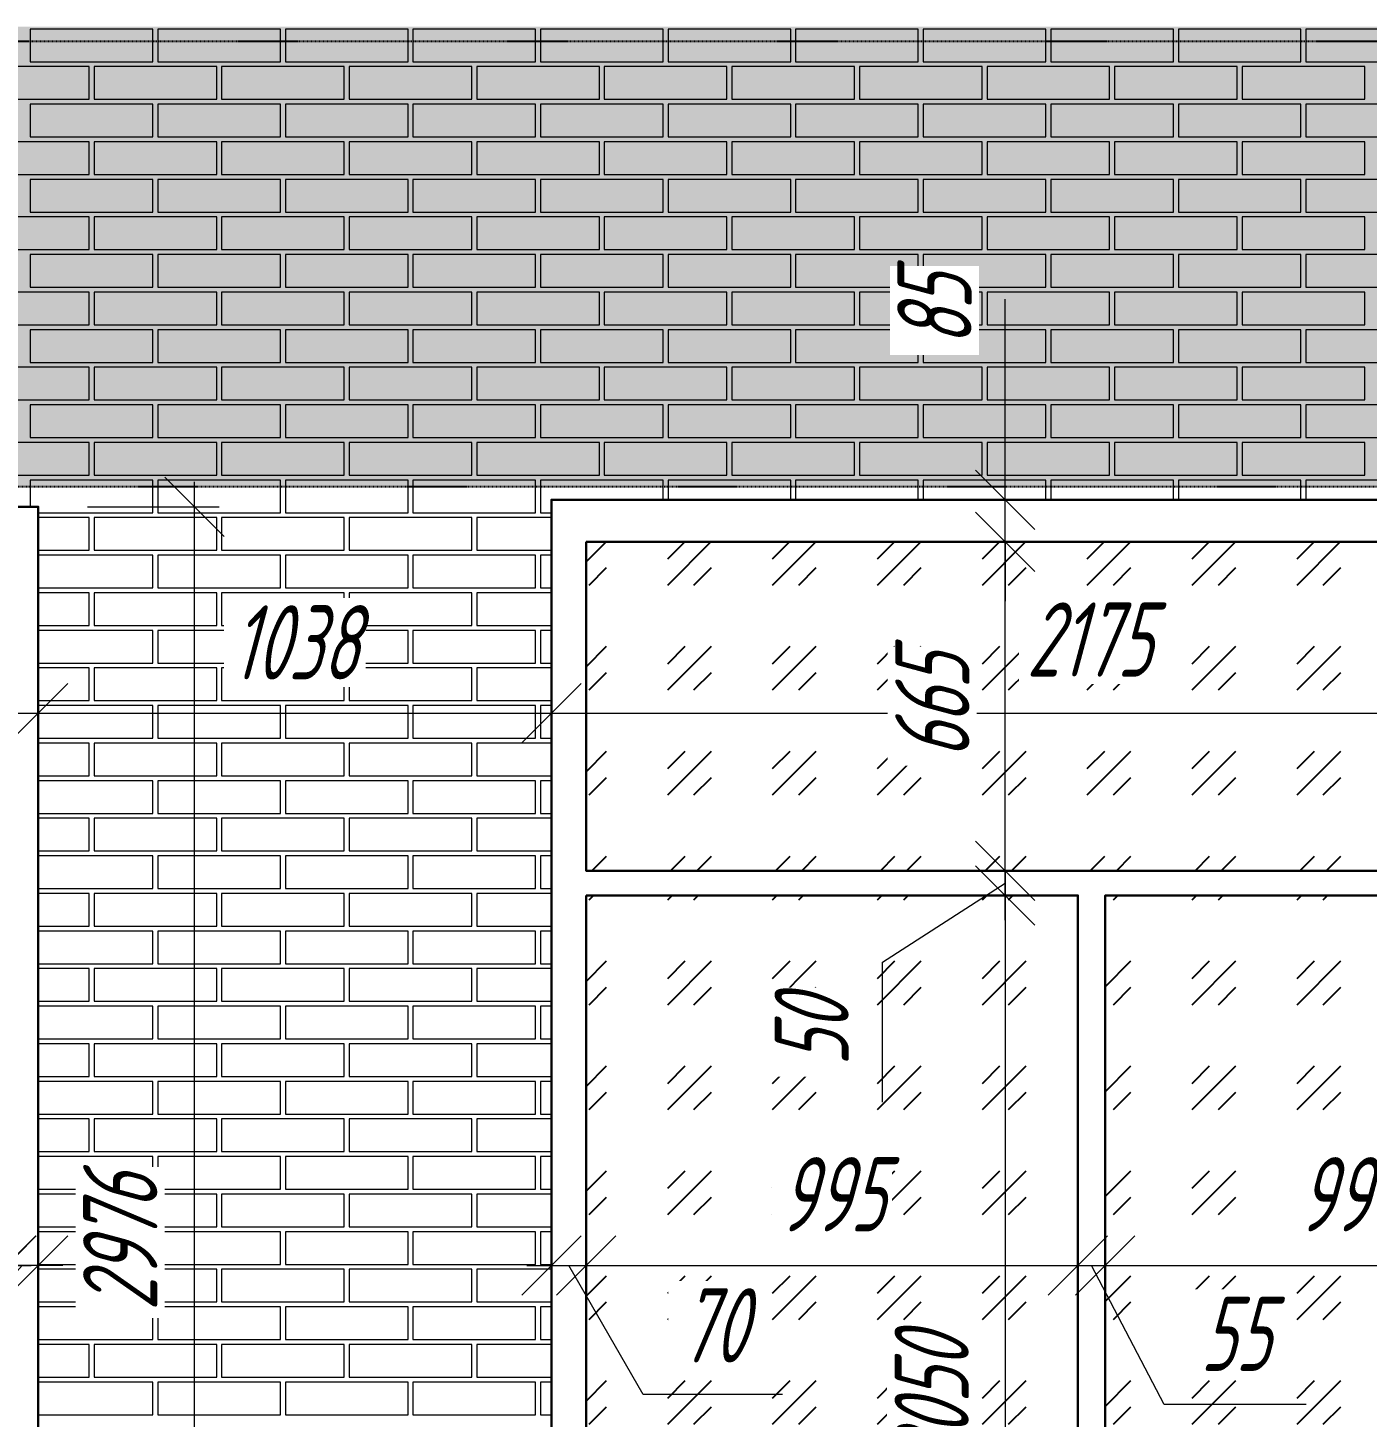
# Model space of a CAD drawing. Header units: millimetres. Extents: x -85477 to 745244, y -3684 to 128206.
# Drawn here: x 713375 to 716084, y 90595 to 93404 of the extents above; entities that cross this region are included whole.
import ezdxf

# ---------------------------------------------------------------- set-up
doc = ezdxf.new("R2010")
doc.units = ezdxf.units.MM
doc.linetypes.add('JIS_02_0.7', pattern=[1.35, 0.75, -0.6])
doc.layers.add('РАЗМЕРЫ', color=5, linetype='Continuous', lineweight=15)
doc.layers.add('СТЕНЫ 01', color=7, linetype='Continuous', lineweight=50)
doc.layers.add('ШТРИХОВКА', color=3, linetype='Continuous', transparency=0.5)
doc.styles.add('ism - 01', font='simplex.shx', dxfattribs={"width": 0.62, "oblique": 15, "height": 150})
doc.dimstyles.new('ism - 01', dxfattribs={"dimtxt": 150, "dimasz": 120, "dimexe": 50, "dimexo": 100, "dimgap": 65, "dimtad": 1, "dimdec": 0, "dimtxsty": 'ism - 01', "dimblk": 'OBLIQUE', "dimcen": 0, "dimdle": 50, "dimadec": 0, "dimazin": 0, "dimtfac": 1, "dimtdec": 0, "dimtmove": 0, "dimatfit": 3, "dimldrblk": 'OBLIQUE', "dimfxl": 1, "dimlwd": -1, "dimlwe": -1, "dimarcsym": 0})

# ---------------------------------------------------------------- blocks, each defined once
blk = doc.blocks.new('_Oblique')
at = {"color": 0, "lineweight": -2}
blk.add_line((-0.5, -0.5), (0.5, 0.5), dxfattribs=at)
blk = doc.blocks.new('*D321')
at = {"layer": 'Defpoints', "color": 0}
for p in [(710724.5, 92456), (713396.5, 92436), (713396.5, 92018.5)]:
    blk.add_point(p, dxfattribs=at)
at = {"layer": 'РАЗМЕРЫ', "color": 0}
for p, q in [((710724.5, 92356), (710724.5, 91968.5)), ((713396.5, 92336), (713396.5, 91968.5)), ((710674.5, 92018.5), (713446.5, 92018.5))]:
    blk.add_line(p, q, dxfattribs=at)
at = {"layer": 'РАЗМЕРЫ', "color": 0, "xscale": 120, "yscale": 120, "zscale": 120, "rotation": 180}
blk.add_blockref('_Oblique', (710724.5, 92018.5), dxfattribs=at)
at = {"layer": 'РАЗМЕРЫ', "color": 0, "xscale": 120, "yscale": 120, "zscale": 120}
blk.add_blockref('_Oblique', (713396.5, 92018.5), dxfattribs=at)
at = {"layer": 'РАЗМЕРЫ', "color": 0, "insert": (712060.5, 92164.3), "char_height": 150, "attachment_point": 5, "style": 'ism - 01', "bg_fill": 3, "box_fill_scale": 1.1, "bg_fill_color": 256, "bg_fill_true_color": 13158600, "bg_fill_transparency": 0}
blk.add_mtext('2672', dxfattribs=at)
blk = doc.blocks.new('*D322')
at = {"layer": 'Defpoints', "color": 0}
for p in [(713396.5, 92456), (714434.5, 92450), (714434.5, 92018.5)]:
    blk.add_point(p, dxfattribs=at)
at = {"layer": 'РАЗМЕРЫ', "color": 0}
for p, q in [((713396.5, 92356), (713396.5, 91968.5)), ((714434.5, 92350), (714434.5, 91968.5)), ((713346.5, 92018.5), (714484.5, 92018.5))]:
    blk.add_line(p, q, dxfattribs=at)
at = {"layer": 'РАЗМЕРЫ', "color": 0, "xscale": 120, "yscale": 120, "zscale": 120, "rotation": 180}
blk.add_blockref('_Oblique', (713396.5, 92018.5), dxfattribs=at)
at = {"layer": 'РАЗМЕРЫ', "color": 0, "xscale": 120, "yscale": 120, "zscale": 120}
blk.add_blockref('_Oblique', (714434.5, 92018.5), dxfattribs=at)
at = {"layer": 'РАЗМЕРЫ', "color": 0, "insert": (713915.5, 92161.6), "char_height": 150, "attachment_point": 5, "style": 'ism - 01', "bg_fill": 3, "box_fill_scale": 1.1, "bg_fill_color": 256, "bg_fill_true_color": 13158600, "bg_fill_transparency": 0}
blk.add_mtext('1038', dxfattribs=at)
blk = doc.blocks.new('*D323')
at = {"layer": 'Defpoints', "color": 0}
for p in [(714434.5, 92464), (716609.5, 92450), (716609.5, 92018.5)]:
    blk.add_point(p, dxfattribs=at)
at = {"layer": 'РАЗМЕРЫ', "color": 0}
for p, q in [((714434.5, 92364), (714434.5, 91968.5)), ((716609.5, 92350), (716609.5, 91968.5)), ((714384.5, 92018.5), (716659.5, 92018.5))]:
    blk.add_line(p, q, dxfattribs=at)
at = {"layer": 'РАЗМЕРЫ', "color": 0, "xscale": 120, "yscale": 120, "zscale": 120, "rotation": 180}
blk.add_blockref('_Oblique', (714434.5, 92018.5), dxfattribs=at)
at = {"layer": 'РАЗМЕРЫ', "color": 0, "xscale": 120, "yscale": 120, "zscale": 120}
blk.add_blockref('_Oblique', (716609.5, 92018.5), dxfattribs=at)
at = {"layer": 'РАЗМЕРЫ', "color": 0, "insert": (715522, 92167.4), "char_height": 150, "attachment_point": 5, "style": 'ism - 01', "bg_fill": 3, "box_fill_scale": 1.1, "bg_fill_color": 256, "bg_fill_true_color": 13158600, "bg_fill_transparency": 0}
blk.add_mtext('2175', dxfattribs=at)
blk = doc.blocks.new('*D326')
at = {"layer": 'Defpoints', "color": 0}
for p in [(713396.5, 92436), (713712.5, 92436), (713410.7, 89460)]:
    blk.add_point(p, dxfattribs=at)
at = {"layer": 'РАЗМЕРЫ', "color": 0}
for p, q in [((713712.5, 89410), (713712.5, 92486)), ((713496.5, 92436), (713762.5, 92436)), ((713510.7, 89460), (713762.5, 89460))]:
    blk.add_line(p, q, dxfattribs=at)
at = {"layer": 'РАЗМЕРЫ', "color": 0, "xscale": 120, "yscale": 120, "zscale": 120}
for p, rotation in [((713712.5, 92436), 90), ((713712.5, 89460), 270)]:
    blk.add_blockref('_Oblique', p, dxfattribs=dict(at, rotation=rotation))
at = {"layer": 'РАЗМЕРЫ', "color": 0, "insert": (713562.4, 90948), "char_height": 150, "attachment_point": 5, "rotation": 90, "style": 'ism - 01', "bg_fill": 3, "box_fill_scale": 1.1, "bg_fill_color": 256, "bg_fill_true_color": 13158600, "bg_fill_transparency": 0}
blk.add_mtext('2976', dxfattribs=at)
blk = doc.blocks.new('*D450')
at = {"layer": 'Defpoints', "color": 0}
for p in [(712089.5, 90901.5), (713332.5, 90901.5), (713332.5, 90901.5)]:
    blk.add_point(p, dxfattribs=at)
at = {"layer": 'РАЗМЕРЫ', "color": 0, "linetype": 'Continuous'}
for p, q in [((712089.5, 91001.5), (712089.5, 90951.5)), ((712039.5, 90901.5), (713382.5, 90901.5)), ((713332.5, 90801.5), (713332.5, 90851.5))]:
    blk.add_line(p, q, dxfattribs=at)
at = {"layer": 'РАЗМЕРЫ', "color": 0, "xscale": 120, "yscale": 120, "zscale": 120, "rotation": 180}
blk.add_blockref('_Oblique', (712089.5, 90901.5), dxfattribs=at)
at = {"layer": 'РАЗМЕРЫ', "color": 0, "xscale": 120, "yscale": 120, "zscale": 120}
blk.add_blockref('_Oblique', (713332.5, 90901.5), dxfattribs=at)
at = {"layer": 'РАЗМЕРЫ', "color": 0, "insert": (712711, 91050.4), "char_height": 150, "attachment_point": 5, "style": 'ism - 01', "bg_fill": 3, "box_fill_scale": 1.1, "bg_fill_color": 256, "bg_fill_true_color": 13158600, "bg_fill_transparency": 0}
blk.add_mtext('1243', dxfattribs=at)
blk = doc.blocks.new('*D451')
at = {"layer": 'Defpoints', "color": 0}
for p in [(713331.5, 90901.5), (713331.5, 90901.5), (713396.5, 90901.5)]:
    blk.add_point(p, dxfattribs=at)
at = {"layer": 'РАЗМЕРЫ', "color": 0, "linetype": 'Continuous'}
for p, q in [((713331.5, 91001.5), (713331.5, 90951.5)), ((713396.5, 91001.5), (713396.5, 90951.5)), ((713110.2, 90620.4), (713364, 90901.5)), ((713446.5, 90901.5), (713281.5, 90901.5)), ((712817.6, 90620.4), (713110.2, 90620.4))]:
    blk.add_line(p, q, dxfattribs=at)
at = {"layer": 'РАЗМЕРЫ', "color": 0, "xscale": 120, "yscale": 120, "zscale": 120}
blk.add_blockref('_Oblique', (713331.5, 90901.5), dxfattribs=at)
at = {"layer": 'РАЗМЕРЫ', "color": 0, "xscale": 120, "yscale": 120, "zscale": 120, "rotation": 180}
blk.add_blockref('_Oblique', (713396.5, 90901.5), dxfattribs=at)
at = {"layer": 'РАЗМЕРЫ', "color": 0, "insert": (712963.9, 90767.9), "char_height": 150, "attachment_point": 5, "style": 'ism - 01', "bg_fill": 3, "box_fill_scale": 1.1, "bg_fill_color": 256, "bg_fill_true_color": 13158600, "bg_fill_transparency": 0}
blk.add_mtext('65', dxfattribs=at)
blk = doc.blocks.new('*D457')
at = {"layer": 'Defpoints', "color": 0}
for p in [(714434.5, 91144.9), (714504.5, 91144.9), (714504.5, 90901.5)]:
    blk.add_point(p, dxfattribs=at)
at = {"layer": 'РАЗМЕРЫ', "color": 0, "linetype": 'Continuous'}
for p, q in [((714434.5, 91044.9), (714434.5, 90851.5)), ((714504.5, 91044.9), (714504.5, 90851.5)), ((714384.5, 90901.5), (714554.5, 90901.5)), ((714620, 90640.6), (714469.5, 90901.5)), ((714901.7, 90640.6), (714620, 90640.6))]:
    blk.add_line(p, q, dxfattribs=at)
at = {"layer": 'РАЗМЕРЫ', "color": 0, "xscale": 120, "yscale": 120, "zscale": 120}
blk.add_blockref('_Oblique', (714434.5, 90901.5), dxfattribs=at)
at = {"layer": 'РАЗМЕРЫ', "color": 0, "xscale": 120, "yscale": 120, "zscale": 120, "rotation": 180}
blk.add_blockref('_Oblique', (714504.5, 90901.5), dxfattribs=at)
at = {"layer": 'РАЗМЕРЫ', "color": 0, "insert": (714760.9, 90780.6), "char_height": 150, "attachment_point": 5, "style": 'ism - 01', "bg_fill": 3, "box_fill_scale": 1.1, "bg_fill_color": 256, "bg_fill_true_color": 13158600, "bg_fill_transparency": 0}
blk.add_mtext('70', dxfattribs=at)
blk = doc.blocks.new('*D458')
at = {"layer": 'Defpoints', "color": 0}
for p in [(714504.5, 90901.5), (715499.5, 90901.5), (715499.5, 90901.5)]:
    blk.add_point(p, dxfattribs=at)
at = {"layer": 'РАЗМЕРЫ', "color": 0, "linetype": 'Continuous'}
for p, q in [((714504.5, 91001.5), (714504.5, 90951.5)), ((715499.5, 91001.5), (715499.5, 90951.5)), ((714454.5, 90901.5), (715549.5, 90901.5))]:
    blk.add_line(p, q, dxfattribs=at)
at = {"layer": 'РАЗМЕРЫ', "color": 0, "xscale": 120, "yscale": 120, "zscale": 120, "rotation": 180}
blk.add_blockref('_Oblique', (714504.5, 90901.5), dxfattribs=at)
at = {"layer": 'РАЗМЕРЫ', "color": 0, "xscale": 120, "yscale": 120, "zscale": 120}
blk.add_blockref('_Oblique', (715499.5, 90901.5), dxfattribs=at)
at = {"layer": 'РАЗМЕРЫ', "color": 0, "insert": (715002, 91045.8), "char_height": 150, "attachment_point": 5, "style": 'ism - 01', "bg_fill": 3, "box_fill_scale": 1.1, "bg_fill_color": 256, "bg_fill_true_color": 13158600, "bg_fill_transparency": 0}
blk.add_mtext('995', dxfattribs=at)
blk = doc.blocks.new('*D459')
at = {"layer": 'Defpoints', "color": 0}
for p in [(715499.5, 90901.5), (715554.5, 90901.5), (715554.5, 90901.5)]:
    blk.add_point(p, dxfattribs=at)
at = {"layer": 'РАЗМЕРЫ', "color": 0, "linetype": 'Continuous'}
for p, q in [((715449.5, 90901.5), (715604.5, 90901.5)), ((715674, 90620.4), (715527, 90901.5)), ((715499.5, 90801.5), (715499.5, 90851.5)), ((715554.5, 90801.5), (715554.5, 90851.5)), ((715961.3, 90620.4), (715674, 90620.4))]:
    blk.add_line(p, q, dxfattribs=at)
at = {"layer": 'РАЗМЕРЫ', "color": 0, "xscale": 120, "yscale": 120, "zscale": 120}
blk.add_blockref('_Oblique', (715499.5, 90901.5), dxfattribs=at)
at = {"layer": 'РАЗМЕРЫ', "color": 0, "xscale": 120, "yscale": 120, "zscale": 120, "rotation": 180}
blk.add_blockref('_Oblique', (715554.5, 90901.5), dxfattribs=at)
at = {"layer": 'РАЗМЕРЫ', "color": 0, "insert": (715817.7, 90763.6), "char_height": 150, "attachment_point": 5, "style": 'ism - 01', "bg_fill": 3, "box_fill_scale": 1.1, "bg_fill_color": 256, "bg_fill_true_color": 13158600, "bg_fill_transparency": 0}
blk.add_mtext('55', dxfattribs=at)
blk = doc.blocks.new('*D460')
at = {"layer": 'Defpoints', "color": 0}
for p in [(715554.5, 90901.5), (716544.5, 90901.5), (716544.5, 90901.5)]:
    blk.add_point(p, dxfattribs=at)
at = {"layer": 'РАЗМЕРЫ', "color": 0, "linetype": 'Continuous'}
for p, q in [((715504.5, 90901.5), (716594.5, 90901.5)), ((715554.5, 90801.5), (715554.5, 90851.5)), ((716544.5, 90801.5), (716544.5, 90851.5))]:
    blk.add_line(p, q, dxfattribs=at)
at = {"layer": 'РАЗМЕРЫ', "color": 0, "xscale": 120, "yscale": 120, "zscale": 120, "rotation": 180}
blk.add_blockref('_Oblique', (715554.5, 90901.5), dxfattribs=at)
at = {"layer": 'РАЗМЕРЫ', "color": 0, "xscale": 120, "yscale": 120, "zscale": 120}
blk.add_blockref('_Oblique', (716544.5, 90901.5), dxfattribs=at)
at = {"layer": 'РАЗМЕРЫ', "color": 0, "insert": (716049.5, 91045.8), "char_height": 150, "attachment_point": 5, "style": 'ism - 01', "bg_fill": 3, "box_fill_scale": 1.1, "bg_fill_color": 256, "bg_fill_true_color": 13158600, "bg_fill_transparency": 0}
blk.add_mtext('990', dxfattribs=at)
blk = doc.blocks.new('*D463')
at = {"layer": 'Defpoints', "color": 0}
for p in [(715499.5, 91650), (715352.4, 89600), (715499.5, 89600)]:
    blk.add_point(p, dxfattribs=at)
at = {"layer": 'РАЗМЕРЫ', "color": 0, "linetype": 'Continuous'}
for p, q in [((715352.4, 91700), (715352.4, 89550)), ((715399.5, 91650), (715302.4, 91650)), ((715399.5, 89600), (715302.4, 89600))]:
    blk.add_line(p, q, dxfattribs=at)
at = {"layer": 'РАЗМЕРЫ', "color": 0, "xscale": 120, "yscale": 120, "zscale": 120}
for p, rotation in [((715352.4, 91650), 90), ((715352.4, 89600), 270)]:
    blk.add_blockref('_Oblique', p, dxfattribs=dict(at, rotation=rotation))
at = {"layer": 'РАЗМЕРЫ', "color": 0, "insert": (715203.5, 90625), "char_height": 150, "attachment_point": 5, "rotation": 90, "style": 'ism - 01', "bg_fill": 3, "box_fill_scale": 1.1, "bg_fill_color": 256, "bg_fill_true_color": 13158600, "bg_fill_transparency": 0}
blk.add_mtext('2050', dxfattribs=at)
blk = doc.blocks.new('*D462')
at = {"layer": 'Defpoints', "color": 0}
for p in [(715352.4, 91700), (715352.4, 91700), (715352.4, 91650)]:
    blk.add_point(p, dxfattribs=at)
at = {"layer": 'РАЗМЕРЫ', "color": 0, "linetype": 'Continuous'}
for p, q in [((715352.4, 91600), (715352.4, 91750)), ((715252.4, 91700), (715302.4, 91700)), ((715103.8, 91515.2), (715352.4, 91675)), ((715452.4, 91650), (715402.4, 91650)), ((715103.8, 91231.8), (715103.8, 91515.2))]:
    blk.add_line(p, q, dxfattribs=at)
at = {"layer": 'РАЗМЕРЫ', "color": 0, "xscale": 120, "yscale": 120, "zscale": 120}
for p, rotation in [((715352.4, 91700), 270), ((715352.4, 91650), 90)]:
    blk.add_blockref('_Oblique', p, dxfattribs=dict(at, rotation=rotation))
at = {"layer": 'РАЗМЕРЫ', "color": 0, "insert": (714960.7, 91373.5), "char_height": 150, "attachment_point": 5, "rotation": 90, "style": 'ism - 01', "bg_fill": 3, "box_fill_scale": 1.1, "bg_fill_color": 256, "bg_fill_true_color": 13158600, "bg_fill_transparency": 0}
blk.add_mtext('50', dxfattribs=at)
blk = doc.blocks.new('*D465')
at = {"layer": 'Defpoints', "color": 0}
for p in [(715351.7, 92365), (715352.4, 92365), (715352.4, 91700)]:
    blk.add_point(p, dxfattribs=at)
at = {"layer": 'РАЗМЕРЫ', "color": 0, "linetype": 'Continuous'}
for p, q in [((715352.4, 91650), (715352.4, 92415)), ((715451.7, 92365), (715402.4, 92365)), ((715452.4, 91700), (715402.4, 91700))]:
    blk.add_line(p, q, dxfattribs=at)
at = {"layer": 'РАЗМЕРЫ', "color": 0, "xscale": 120, "yscale": 120, "zscale": 120}
for p, rotation in [((715352.4, 92365), 90), ((715352.4, 91700), 270)]:
    blk.add_blockref('_Oblique', p, dxfattribs=dict(at, rotation=rotation))
at = {"layer": 'РАЗМЕРЫ', "color": 0, "insert": (715204.9, 92032.5), "char_height": 150, "attachment_point": 5, "rotation": 90, "style": 'ism - 01', "bg_fill": 3, "box_fill_scale": 1.1, "bg_fill_color": 256, "bg_fill_true_color": 13158600, "bg_fill_transparency": 0}
blk.add_mtext('665', dxfattribs=at)
blk = doc.blocks.new('*D466')
at = {"layer": 'Defpoints', "color": 0}
for p in [(715352.4, 92450), (715352.4, 92450), (715352.4, 92365)]:
    blk.add_point(p, dxfattribs=at)
at = {"layer": 'РАЗМЕРЫ', "color": 0, "linetype": 'Continuous'}
for p, q in [((715352.4, 92450), (715352.4, 92855.6)), ((715352.4, 92365), (715352.4, 92450)), ((715452.4, 92450), (715402.4, 92450)), ((715352.4, 92365), (715352.4, 92245)), ((715452.4, 92365), (715402.4, 92365))]:
    blk.add_line(p, q, dxfattribs=at)
at = {"layer": 'РАЗМЕРЫ', "color": 0, "xscale": 120, "yscale": 120, "zscale": 120}
for p, rotation in [((715352.4, 92450), 270), ((715352.4, 92365), 90)]:
    blk.add_blockref('_Oblique', p, dxfattribs=dict(at, rotation=rotation))
at = {"layer": 'РАЗМЕРЫ', "color": 0, "insert": (715209.3, 92832.8), "char_height": 150, "attachment_point": 5, "rotation": 90, "style": 'ism - 01', "bg_fill": 3, "box_fill_scale": 1.1, "bg_fill_color": 256, "bg_fill_true_color": 13158600, "bg_fill_transparency": 0}
blk.add_mtext('85', dxfattribs=at)

msp = doc.modelspace()

# ---------------------------------------------------------------- hatches: boundary and pattern name
at = {"layer": 'ШТРИХОВКА', "transparency": 33554483}
h = msp.add_hatch(color=256, dxfattribs=at)
h.dxf.hatch_style = 1
h.paths.add_polyline_path([(709457.6, 93407), (710189.6, 93107.4), (722305.7, 93107.4), (722305.7, 93407)])
at = {"layer": 'ШТРИХОВКА', "transparency": 33554534}
h = msp.add_hatch(color=2, dxfattribs=at)
h.dxf.hatch_style = 1
h.paths.add_polyline_path([(720343.4, 93377), (709894.5, 93377), (709894.5, 92477), (720343.4, 92477)])
at = {"layer": 'ШТРИХОВКА', "transparency": 33554508}
h = msp.add_hatch(dxfattribs=at)
h.set_pattern_fill('GOST_GLASS', color=4, scale=25)
h.set_pattern_definition([(45, (63000, 1e-11), (212.132034, 0), [125, -175]), (45, (63053.03, 1e-11), (212.132034, 0), [50, -250]), (45, (63000, 53.03), (212.132034, 0), [50, -250])])
h.paths.add_polyline_path([(710789.5, 92351), (713331.5, 92351), (713331.5, 91686), (710789.5, 91686)])
h.paths.add_polyline_path([(713331.5, 91636), (712089.5, 91636), (712089.5, 89590), (713331.5, 89590)])
h.paths.add_polyline_path([(710789.5, 91636), (712034.5, 91636), (712034.5, 89590), (710789.5, 89590)])
h.paths.add_polyline_path([(716544.5, 91650), (715554.5, 91650), (715554.5, 89600), (716544.5, 89600)])
h.paths.add_polyline_path([(714504.5, 91650), (715499.5, 91650), (715499.5, 89600), (714504.5, 89600)])
h.paths.add_polyline_path([(714504.5, 92365), (716544.5, 92365), (716544.5, 91700), (714504.5, 91700)])

# ---------------------------------------------------------------- linework, layer by layer
at = {"layer": 'РАЗМЕРЫ', "color": 9, "transparency": 33554559}
for points in [[(713380.5, 93335.9), (713628.5, 93335.9), (713628.5, 93401.9), (713380.5, 93401.9)], [(713638.5, 93335.9), (713886.5, 93335.9), (713886.5, 93401.9), (713638.5, 93401.9)], [(713896.5, 93335.9), (714144.5, 93335.9), (714144.5, 93401.9), (713896.5, 93401.9)], [(714154.5, 93335.9), (714402.5, 93335.9), (714402.5, 93401.9), (714154.5, 93401.9)], [(714412.5, 93335.9), (714660.5, 93335.9), (714660.5, 93401.9), (714412.5, 93401.9)], [(714670.5, 93335.9), (714918.5, 93335.9), (714918.5, 93401.9), (714670.5, 93401.9)], [(714928.5, 93335.9), (715176.5, 93335.9), (715176.5, 93401.9), (714928.5, 93401.9)], [(715186.5, 93335.9), (715434.5, 93335.9), (715434.5, 93401.9), (715186.5, 93401.9)], [(715444.5, 93335.9), (715692.5, 93335.9), (715692.5, 93401.9), (715444.5, 93401.9)], [(715702.5, 93335.9), (715950.5, 93335.9), (715950.5, 93401.9), (715702.5, 93401.9)], [(715960.5, 93335.9), (716208.5, 93335.9), (716208.5, 93401.9), (715960.5, 93401.9)], [(713251.5, 93259.9), (713499.5, 93259.9), (713499.5, 93325.9), (713251.5, 93325.9)], [(713509.5, 93259.9), (713757.5, 93259.9), (713757.5, 93325.9), (713509.5, 93325.9)], [(713767.5, 93259.9), (714015.5, 93259.9), (714015.5, 93325.9), (713767.5, 93325.9)], [(714025.5, 93259.9), (714273.5, 93259.9), (714273.5, 93325.9), (714025.5, 93325.9)], [(714283.5, 93259.9), (714531.5, 93259.9), (714531.5, 93325.9), (714283.5, 93325.9)], [(714541.5, 93259.9), (714789.5, 93259.9), (714789.5, 93325.9), (714541.5, 93325.9)], [(714799.5, 93259.9), (715047.5, 93259.9), (715047.5, 93325.9), (714799.5, 93325.9)], [(715057.5, 93259.9), (715305.5, 93259.9), (715305.5, 93325.9), (715057.5, 93325.9)], [(715315.5, 93259.9), (715563.5, 93259.9), (715563.5, 93325.9), (715315.5, 93325.9)], [(715573.5, 93259.9), (715821.5, 93259.9), (715821.5, 93325.9), (715573.5, 93325.9)], [(715831.5, 93259.9), (716079.5, 93259.9), (716079.5, 93325.9), (715831.5, 93325.9)], [(713380.5, 93183.9), (713628.5, 93183.9), (713628.5, 93249.9), (713380.5, 93249.9)], [(713638.5, 93183.9), (713886.5, 93183.9), (713886.5, 93249.9), (713638.5, 93249.9)], [(713896.5, 93183.9), (714144.5, 93183.9), (714144.5, 93249.9), (713896.5, 93249.9)], [(714154.5, 93183.9), (714402.5, 93183.9), (714402.5, 93249.9), (714154.5, 93249.9)], [(714412.5, 93183.9), (714660.5, 93183.9), (714660.5, 93249.9), (714412.5, 93249.9)], [(714670.5, 93183.9), (714918.5, 93183.9), (714918.5, 93249.9), (714670.5, 93249.9)], [(714928.5, 93183.9), (715176.5, 93183.9), (715176.5, 93249.9), (714928.5, 93249.9)], [(715186.5, 93183.9), (715434.5, 93183.9), (715434.5, 93249.9), (715186.5, 93249.9)], [(715444.5, 93183.9), (715692.5, 93183.9), (715692.5, 93249.9), (715444.5, 93249.9)], [(715702.5, 93183.9), (715950.5, 93183.9), (715950.5, 93249.9), (715702.5, 93249.9)], [(715960.5, 93183.9), (716208.5, 93183.9), (716208.5, 93249.9), (715960.5, 93249.9)], [(713251.5, 93107.9), (713499.5, 93107.9), (713499.5, 93173.9), (713251.5, 93173.9)], [(713509.5, 93107.9), (713757.5, 93107.9), (713757.5, 93173.9), (713509.5, 93173.9)], [(713767.5, 93107.9), (714015.5, 93107.9), (714015.5, 93173.9), (713767.5, 93173.9)], [(714025.5, 93107.9), (714273.5, 93107.9), (714273.5, 93173.9), (714025.5, 93173.9)], [(714283.5, 93107.9), (714531.5, 93107.9), (714531.5, 93173.9), (714283.5, 93173.9)], [(714541.5, 93107.9), (714789.5, 93107.9), (714789.5, 93173.9), (714541.5, 93173.9)], [(714799.5, 93107.9), (715047.5, 93107.9), (715047.5, 93173.9), (714799.5, 93173.9)], [(715057.5, 93107.9), (715305.5, 93107.9), (715305.5, 93173.9), (715057.5, 93173.9)], [(715315.5, 93107.9), (715563.5, 93107.9), (715563.5, 93173.9), (715315.5, 93173.9)], [(715573.5, 93107.9), (715821.5, 93107.9), (715821.5, 93173.9), (715573.5, 93173.9)], [(715831.5, 93107.9), (716079.5, 93107.9), (716079.5, 93173.9), (715831.5, 93173.9)], [(713380.5, 93031.9), (713628.5, 93031.9), (713628.5, 93097.9), (713380.5, 93097.9)], [(713638.5, 93031.9), (713886.5, 93031.9), (713886.5, 93097.9), (713638.5, 93097.9)], [(713896.5, 93031.9), (714144.5, 93031.9), (714144.5, 93097.9), (713896.5, 93097.9)], [(714154.5, 93031.9), (714402.5, 93031.9), (714402.5, 93097.9), (714154.5, 93097.9)], [(714412.5, 93031.9), (714660.5, 93031.9), (714660.5, 93097.9), (714412.5, 93097.9)], [(714670.5, 93031.9), (714918.5, 93031.9), (714918.5, 93097.9), (714670.5, 93097.9)], [(714928.5, 93031.9), (715176.5, 93031.9), (715176.5, 93097.9), (714928.5, 93097.9)], [(715186.5, 93031.9), (715434.5, 93031.9), (715434.5, 93097.9), (715186.5, 93097.9)], [(715444.5, 93031.9), (715692.5, 93031.9), (715692.5, 93097.9), (715444.5, 93097.9)], [(715702.5, 93031.9), (715950.5, 93031.9), (715950.5, 93097.9), (715702.5, 93097.9)], [(715960.5, 93031.9), (716208.5, 93031.9), (716208.5, 93097.9), (715960.5, 93097.9)], [(713251.5, 92955.9), (713499.5, 92955.9), (713499.5, 93021.9), (713251.5, 93021.9)], [(713509.5, 92955.9), (713757.5, 92955.9), (713757.5, 93021.9), (713509.5, 93021.9)], [(713767.5, 92955.9), (714015.5, 92955.9), (714015.5, 93021.9), (713767.5, 93021.9)], [(714025.5, 92955.9), (714273.5, 92955.9), (714273.5, 93021.9), (714025.5, 93021.9)], [(714283.5, 92955.9), (714531.5, 92955.9), (714531.5, 93021.9), (714283.5, 93021.9)], [(714541.5, 92955.9), (714789.5, 92955.9), (714789.5, 93021.9), (714541.5, 93021.9)], [(714799.5, 92955.9), (715047.5, 92955.9), (715047.5, 93021.9), (714799.5, 93021.9)], [(715057.5, 92955.9), (715305.5, 92955.9), (715305.5, 93021.9), (715057.5, 93021.9)], [(715315.5, 92955.9), (715563.5, 92955.9), (715563.5, 93021.9), (715315.5, 93021.9)], [(715573.5, 92955.9), (715821.5, 92955.9), (715821.5, 93021.9), (715573.5, 93021.9)], [(715831.5, 92955.9), (716079.5, 92955.9), (716079.5, 93021.9), (715831.5, 93021.9)], [(713380.5, 92879.9), (713628.5, 92879.9), (713628.5, 92945.9), (713380.5, 92945.9)], [(713638.5, 92879.9), (713886.5, 92879.9), (713886.5, 92945.9), (713638.5, 92945.9)], [(713896.5, 92879.9), (714144.5, 92879.9), (714144.5, 92945.9), (713896.5, 92945.9)], [(714154.5, 92879.9), (714402.5, 92879.9), (714402.5, 92945.9), (714154.5, 92945.9)], [(714412.5, 92879.9), (714660.5, 92879.9), (714660.5, 92945.9), (714412.5, 92945.9)], [(714670.5, 92879.9), (714918.5, 92879.9), (714918.5, 92945.9), (714670.5, 92945.9)], [(714928.5, 92879.9), (715176.5, 92879.9), (715176.5, 92945.9), (714928.5, 92945.9)], [(715186.5, 92879.9), (715434.5, 92879.9), (715434.5, 92945.9), (715186.5, 92945.9)], [(715444.5, 92879.9), (715692.5, 92879.9), (715692.5, 92945.9), (715444.5, 92945.9)], [(715702.5, 92879.9), (715950.5, 92879.9), (715950.5, 92945.9), (715702.5, 92945.9)], [(715960.5, 92879.9), (716208.5, 92879.9), (716208.5, 92945.9), (715960.5, 92945.9)], [(713251.5, 92803.9), (713499.5, 92803.9), (713499.5, 92869.9), (713251.5, 92869.9)], [(713509.5, 92803.9), (713757.5, 92803.9), (713757.5, 92869.9), (713509.5, 92869.9)], [(713767.5, 92803.9), (714015.5, 92803.9), (714015.5, 92869.9), (713767.5, 92869.9)], [(714025.5, 92803.9), (714273.5, 92803.9), (714273.5, 92869.9), (714025.5, 92869.9)], [(714283.5, 92803.9), (714531.5, 92803.9), (714531.5, 92869.9), (714283.5, 92869.9)], [(714541.5, 92803.9), (714789.5, 92803.9), (714789.5, 92869.9), (714541.5, 92869.9)], [(714799.5, 92803.9), (715047.5, 92803.9), (715047.5, 92869.9), (714799.5, 92869.9)], [(715057.5, 92803.9), (715305.5, 92803.9), (715305.5, 92869.9), (715057.5, 92869.9)], [(715315.5, 92803.9), (715563.5, 92803.9), (715563.5, 92869.9), (715315.5, 92869.9)], [(715573.5, 92803.9), (715821.5, 92803.9), (715821.5, 92869.9), (715573.5, 92869.9)], [(715831.5, 92803.9), (716079.5, 92803.9), (716079.5, 92869.9), (715831.5, 92869.9)], [(713380.5, 92727.9), (713628.5, 92727.9), (713628.5, 92793.9), (713380.5, 92793.9)], [(713638.5, 92727.9), (713886.5, 92727.9), (713886.5, 92793.9), (713638.5, 92793.9)], [(713896.5, 92727.9), (714144.5, 92727.9), (714144.5, 92793.9), (713896.5, 92793.9)], [(714154.5, 92727.9), (714402.5, 92727.9), (714402.5, 92793.9), (714154.5, 92793.9)], [(714412.5, 92727.9), (714660.5, 92727.9), (714660.5, 92793.9), (714412.5, 92793.9)], [(714670.5, 92727.9), (714918.5, 92727.9), (714918.5, 92793.9), (714670.5, 92793.9)], [(714928.5, 92727.9), (715176.5, 92727.9), (715176.5, 92793.9), (714928.5, 92793.9)], [(715186.5, 92727.9), (715434.5, 92727.9), (715434.5, 92793.9), (715186.5, 92793.9)], [(715444.5, 92727.9), (715692.5, 92727.9), (715692.5, 92793.9), (715444.5, 92793.9)], [(715702.5, 92727.9), (715950.5, 92727.9), (715950.5, 92793.9), (715702.5, 92793.9)], [(715960.5, 92727.9), (716208.5, 92727.9), (716208.5, 92793.9), (715960.5, 92793.9)], [(713251.5, 92651.9), (713499.5, 92651.9), (713499.5, 92717.9), (713251.5, 92717.9)], [(713509.5, 92651.9), (713757.5, 92651.9), (713757.5, 92717.9), (713509.5, 92717.9)], [(713767.5, 92651.9), (714015.5, 92651.9), (714015.5, 92717.9), (713767.5, 92717.9)], [(714025.5, 92651.9), (714273.5, 92651.9), (714273.5, 92717.9), (714025.5, 92717.9)], [(714283.5, 92651.9), (714531.5, 92651.9), (714531.5, 92717.9), (714283.5, 92717.9)], [(714541.5, 92651.9), (714789.5, 92651.9), (714789.5, 92717.9), (714541.5, 92717.9)], [(714799.5, 92651.9), (715047.5, 92651.9), (715047.5, 92717.9), (714799.5, 92717.9)], [(715057.5, 92651.9), (715305.5, 92651.9), (715305.5, 92717.9), (715057.5, 92717.9)], [(715315.5, 92651.9), (715563.5, 92651.9), (715563.5, 92717.9), (715315.5, 92717.9)], [(715573.5, 92651.9), (715821.5, 92651.9), (715821.5, 92717.9), (715573.5, 92717.9)], [(715831.5, 92651.9), (716079.5, 92651.9), (716079.5, 92717.9), (715831.5, 92717.9)], [(713380.5, 92575.9), (713628.5, 92575.9), (713628.5, 92641.9), (713380.5, 92641.9)], [(713638.5, 92575.9), (713886.5, 92575.9), (713886.5, 92641.9), (713638.5, 92641.9)], [(713896.5, 92575.9), (714144.5, 92575.9), (714144.5, 92641.9), (713896.5, 92641.9)], [(714154.5, 92575.9), (714402.5, 92575.9), (714402.5, 92641.9), (714154.5, 92641.9)], [(714412.5, 92575.9), (714660.5, 92575.9), (714660.5, 92641.9), (714412.5, 92641.9)], [(714670.5, 92575.9), (714918.5, 92575.9), (714918.5, 92641.9), (714670.5, 92641.9)], [(714928.5, 92575.9), (715176.5, 92575.9), (715176.5, 92641.9), (714928.5, 92641.9)], [(715186.5, 92575.9), (715434.5, 92575.9), (715434.5, 92641.9), (715186.5, 92641.9)], [(715444.5, 92575.9), (715692.5, 92575.9), (715692.5, 92641.9), (715444.5, 92641.9)], [(715702.5, 92575.9), (715950.5, 92575.9), (715950.5, 92641.9), (715702.5, 92641.9)], [(715960.5, 92575.9), (716208.5, 92575.9), (716208.5, 92641.9), (715960.5, 92641.9)], [(713251.5, 92499.9), (713499.5, 92499.9), (713499.5, 92565.9), (713251.5, 92565.9)], [(713509.5, 92499.9), (713757.5, 92499.9), (713757.5, 92565.9), (713509.5, 92565.9)], [(713767.5, 92499.9), (714015.5, 92499.9), (714015.5, 92565.9), (713767.5, 92565.9)], [(714025.5, 92499.9), (714273.5, 92499.9), (714273.5, 92565.9), (714025.5, 92565.9)], [(714283.5, 92499.9), (714531.5, 92499.9), (714531.5, 92565.9), (714283.5, 92565.9)], [(714541.5, 92499.9), (714789.5, 92499.9), (714789.5, 92565.9), (714541.5, 92565.9)], [(714799.5, 92499.9), (715047.5, 92499.9), (715047.5, 92565.9), (714799.5, 92565.9)], [(715057.5, 92499.9), (715305.5, 92499.9), (715305.5, 92565.9), (715057.5, 92565.9)], [(715315.5, 92499.9), (715563.5, 92499.9), (715563.5, 92565.9), (715315.5, 92565.9)], [(715573.5, 92499.9), (715821.5, 92499.9), (715821.5, 92565.9), (715573.5, 92565.9)], [(715831.5, 92499.9), (716079.5, 92499.9), (716079.5, 92565.9), (715831.5, 92565.9)], [(713638.5, 92423.9), (713886.5, 92423.9), (713886.5, 92489.9), (713638.5, 92489.9)], [(713896.5, 92423.9), (714144.5, 92423.9), (714144.5, 92489.9), (713896.5, 92489.9)], [(714154.5, 92423.9), (714402.5, 92423.9), (714402.5, 92489.9), (714154.5, 92489.9)], [(713509.5, 92347.9), (713757.5, 92347.9), (713757.5, 92413.9), (713509.5, 92413.9)], [(713767.5, 92347.9), (714015.5, 92347.9), (714015.5, 92413.9), (713767.5, 92413.9)], [(714025.5, 92347.9), (714273.5, 92347.9), (714273.5, 92413.9), (714025.5, 92413.9)], [(713638.5, 92271.9), (713886.5, 92271.9), (713886.5, 92337.9), (713638.5, 92337.9)], [(713896.5, 92271.9), (714144.5, 92271.9), (714144.5, 92337.9), (713896.5, 92337.9)], [(714154.5, 92271.9), (714402.5, 92271.9), (714402.5, 92337.9), (714154.5, 92337.9)], [(713509.5, 92195.9), (713757.5, 92195.9), (713757.5, 92261.9), (713509.5, 92261.9)], [(713767.5, 92195.9), (714015.5, 92195.9), (714015.5, 92261.9), (713767.5, 92261.9)], [(714025.5, 92195.9), (714273.5, 92195.9), (714273.5, 92261.9), (714025.5, 92261.9)], [(713638.5, 92119.9), (713886.5, 92119.9), (713886.5, 92185.9), (713638.5, 92185.9)], [(713896.5, 92119.9), (714144.5, 92119.9), (714144.5, 92185.9), (713896.5, 92185.9)], [(714154.5, 92119.9), (714402.5, 92119.9), (714402.5, 92185.9), (714154.5, 92185.9)], [(713509.5, 92043.9), (713757.5, 92043.9), (713757.5, 92109.9), (713509.5, 92109.9)], [(713767.5, 92043.9), (714015.5, 92043.9), (714015.5, 92109.9), (713767.5, 92109.9)], [(714025.5, 92043.9), (714273.5, 92043.9), (714273.5, 92109.9), (714025.5, 92109.9)], [(713638.5, 91967.9), (713886.5, 91967.9), (713886.5, 92033.9), (713638.5, 92033.9)], [(713896.5, 91967.9), (714144.5, 91967.9), (714144.5, 92033.9), (713896.5, 92033.9)], [(714154.5, 91967.9), (714402.5, 91967.9), (714402.5, 92033.9), (714154.5, 92033.9)], [(713509.5, 91891.9), (713757.5, 91891.9), (713757.5, 91957.9), (713509.5, 91957.9)], [(713767.5, 91891.9), (714015.5, 91891.9), (714015.5, 91957.9), (713767.5, 91957.9)], [(714025.5, 91891.9), (714273.5, 91891.9), (714273.5, 91957.9), (714025.5, 91957.9)], [(713638.5, 91815.9), (713886.5, 91815.9), (713886.5, 91881.9), (713638.5, 91881.9)], [(713896.5, 91815.9), (714144.5, 91815.9), (714144.5, 91881.9), (713896.5, 91881.9)], [(714154.5, 91815.9), (714402.5, 91815.9), (714402.5, 91881.9), (714154.5, 91881.9)], [(713509.5, 91739.9), (713757.5, 91739.9), (713757.5, 91805.9), (713509.5, 91805.9)], [(713767.5, 91739.9), (714015.5, 91739.9), (714015.5, 91805.9), (713767.5, 91805.9)], [(714025.5, 91739.9), (714273.5, 91739.9), (714273.5, 91805.9), (714025.5, 91805.9)], [(713638.5, 91663.9), (713886.5, 91663.9), (713886.5, 91729.9), (713638.5, 91729.9)], [(713896.5, 91663.9), (714144.5, 91663.9), (714144.5, 91729.9), (713896.5, 91729.9)], [(714154.5, 91663.9), (714402.5, 91663.9), (714402.5, 91729.9), (714154.5, 91729.9)], [(713509.5, 91587.9), (713757.5, 91587.9), (713757.5, 91653.9), (713509.5, 91653.9)], [(713767.5, 91587.9), (714015.5, 91587.9), (714015.5, 91653.9), (713767.5, 91653.9)], [(714025.5, 91587.9), (714273.5, 91587.9), (714273.5, 91653.9), (714025.5, 91653.9)], [(713638.5, 91511.9), (713886.5, 91511.9), (713886.5, 91577.9), (713638.5, 91577.9)], [(713896.5, 91511.9), (714144.5, 91511.9), (714144.5, 91577.9), (713896.5, 91577.9)], [(714154.5, 91511.9), (714402.5, 91511.9), (714402.5, 91577.9), (714154.5, 91577.9)], [(713509.5, 91435.9), (713757.5, 91435.9), (713757.5, 91501.9), (713509.5, 91501.9)], [(713767.5, 91435.9), (714015.5, 91435.9), (714015.5, 91501.9), (713767.5, 91501.9)], [(714025.5, 91435.9), (714273.5, 91435.9), (714273.5, 91501.9), (714025.5, 91501.9)], [(713638.5, 91359.9), (713886.5, 91359.9), (713886.5, 91425.9), (713638.5, 91425.9)], [(713896.5, 91359.9), (714144.5, 91359.9), (714144.5, 91425.9), (713896.5, 91425.9)], [(714154.5, 91359.9), (714402.5, 91359.9), (714402.5, 91425.9), (714154.5, 91425.9)], [(713509.5, 91283.9), (713757.5, 91283.9), (713757.5, 91349.9), (713509.5, 91349.9)], [(713767.5, 91283.9), (714015.5, 91283.9), (714015.5, 91349.9), (713767.5, 91349.9)], [(714025.5, 91283.9), (714273.5, 91283.9), (714273.5, 91349.9), (714025.5, 91349.9)], [(713638.5, 91207.9), (713886.5, 91207.9), (713886.5, 91273.9), (713638.5, 91273.9)], [(713896.5, 91207.9), (714144.5, 91207.9), (714144.5, 91273.9), (713896.5, 91273.9)], [(714154.5, 91207.9), (714402.5, 91207.9), (714402.5, 91273.9), (714154.5, 91273.9)], [(713509.5, 91131.9), (713757.5, 91131.9), (713757.5, 91197.9), (713509.5, 91197.9)], [(713767.5, 91131.9), (714015.5, 91131.9), (714015.5, 91197.9), (713767.5, 91197.9)], [(714025.5, 91131.9), (714273.5, 91131.9), (714273.5, 91197.9), (714025.5, 91197.9)], [(713638.5, 91055.9), (713886.5, 91055.9), (713886.5, 91121.9), (713638.5, 91121.9)], [(713896.5, 91055.9), (714144.5, 91055.9), (714144.5, 91121.9), (713896.5, 91121.9)], [(714154.5, 91055.9), (714402.5, 91055.9), (714402.5, 91121.9), (714154.5, 91121.9)], [(713509.5, 90979.9), (713757.5, 90979.9), (713757.5, 91045.9), (713509.5, 91045.9)], [(713767.5, 90979.9), (714015.5, 90979.9), (714015.5, 91045.9), (713767.5, 91045.9)], [(714025.5, 90979.9), (714273.5, 90979.9), (714273.5, 91045.9), (714025.5, 91045.9)], [(713638.5, 90903.9), (713886.5, 90903.9), (713886.5, 90969.9), (713638.5, 90969.9)], [(713896.5, 90903.9), (714144.5, 90903.9), (714144.5, 90969.9), (713896.5, 90969.9)], [(714154.5, 90903.9), (714402.5, 90903.9), (714402.5, 90969.9), (714154.5, 90969.9)], [(713509.5, 90827.9), (713757.5, 90827.9), (713757.5, 90893.9), (713509.5, 90893.9)], [(713767.5, 90827.9), (714015.5, 90827.9), (714015.5, 90893.9), (713767.5, 90893.9)], [(714025.5, 90827.9), (714273.5, 90827.9), (714273.5, 90893.9), (714025.5, 90893.9)], [(713638.5, 90751.9), (713886.5, 90751.9), (713886.5, 90817.9), (713638.5, 90817.9)], [(713896.5, 90751.9), (714144.5, 90751.9), (714144.5, 90817.9), (713896.5, 90817.9)], [(714154.5, 90751.9), (714402.5, 90751.9), (714402.5, 90817.9), (714154.5, 90817.9)], [(713509.5, 90675.9), (713757.5, 90675.9), (713757.5, 90741.9), (713509.5, 90741.9)], [(713767.5, 90675.9), (714015.5, 90675.9), (714015.5, 90741.9), (713767.5, 90741.9)], [(714025.5, 90675.9), (714273.5, 90675.9), (714273.5, 90741.9), (714025.5, 90741.9)], [(713638.5, 90599.9), (713886.5, 90599.9), (713886.5, 90665.9), (713638.5, 90665.9)], [(713896.5, 90599.9), (714144.5, 90599.9), (714144.5, 90665.9), (713896.5, 90665.9)], [(714154.5, 90599.9), (714402.5, 90599.9), (714402.5, 90665.9), (714154.5, 90665.9)]]:
    msp.add_lwpolyline(points, close=True, dxfattribs=at)
for points in [[(713396.5, 92423.9), (713628.5, 92423.9), (713628.5, 92489.9), (713380.5, 92489.9), (713380.5, 92435.9)], [(714660.5, 92449.9), (714660.5, 92489.9), (714412.5, 92489.9), (714412.5, 92423.9), (714434.5, 92423.9)], [(714918.5, 92449.9), (714918.5, 92489.9), (714670.5, 92489.9), (714670.5, 92449.9)], [(715176.5, 92449.9), (715176.5, 92489.9), (714928.5, 92489.9), (714928.5, 92449.9)], [(715434.5, 92449.9), (715434.5, 92489.9), (715186.5, 92489.9), (715186.5, 92449.9)], [(715692.5, 92449.9), (715692.5, 92489.9), (715444.5, 92489.9), (715444.5, 92449.9)], [(715950.5, 92449.9), (715950.5, 92489.9), (715702.5, 92489.9), (715702.5, 92449.9)], [(716208.5, 92449.9), (716208.5, 92489.9), (715960.5, 92489.9), (715960.5, 92449.9)], [(713396.5, 92347.9), (713499.5, 92347.9), (713499.5, 92413.9), (713396.5, 92413.9)], [(714434.5, 92413.9), (714283.5, 92413.9), (714283.5, 92347.9), (714434.5, 92347.9)], [(713396.5, 92271.9), (713628.5, 92271.9), (713628.5, 92337.9), (713396.5, 92337.9)], [(714434.5, 92337.9), (714412.5, 92337.9), (714412.5, 92271.9), (714434.5, 92271.9)], [(713396.5, 92195.9), (713499.5, 92195.9), (713499.5, 92261.9), (713396.5, 92261.9)], [(714434.5, 92261.9), (714283.5, 92261.9), (714283.5, 92195.9), (714434.5, 92195.9)], [(713396.5, 92119.9), (713628.5, 92119.9), (713628.5, 92185.9), (713396.5, 92185.9)], [(714434.5, 92185.9), (714412.5, 92185.9), (714412.5, 92119.9), (714434.5, 92119.9)], [(713396.5, 92043.9), (713499.5, 92043.9), (713499.5, 92109.9), (713396.5, 92109.9)], [(714434.5, 92109.9), (714283.5, 92109.9), (714283.5, 92043.9), (714434.5, 92043.9)], [(713396.5, 91967.9), (713628.5, 91967.9), (713628.5, 92033.9), (713396.5, 92033.9)], [(714434.5, 92033.9), (714412.5, 92033.9), (714412.5, 91967.9), (714434.5, 91967.9)], [(713396.5, 91891.9), (713499.5, 91891.9), (713499.5, 91957.9), (713396.5, 91957.9)], [(714434.5, 91957.9), (714283.5, 91957.9), (714283.5, 91891.9), (714434.5, 91891.9)], [(713396.5, 91815.9), (713628.5, 91815.9), (713628.5, 91881.9), (713396.5, 91881.9)], [(714434.5, 91881.9), (714412.5, 91881.9), (714412.5, 91815.9), (714434.5, 91815.9)], [(713396.5, 91739.9), (713499.5, 91739.9), (713499.5, 91805.9), (713396.5, 91805.9)], [(714434.5, 91805.9), (714283.5, 91805.9), (714283.5, 91739.9), (714434.5, 91739.9)], [(713396.5, 91663.9), (713628.5, 91663.9), (713628.5, 91729.9), (713396.5, 91729.9)], [(714434.5, 91729.9), (714412.5, 91729.9), (714412.5, 91663.9), (714434.5, 91663.9)], [(713396.5, 91587.9), (713499.5, 91587.9), (713499.5, 91653.9), (713396.5, 91653.9)], [(714434.5, 91653.9), (714283.5, 91653.9), (714283.5, 91587.9), (714434.5, 91587.9)], [(713396.5, 91511.9), (713628.5, 91511.9), (713628.5, 91577.9), (713396.5, 91577.9)], [(714434.5, 91577.9), (714412.5, 91577.9), (714412.5, 91511.9), (714434.5, 91511.9)], [(713396.5, 91435.9), (713499.5, 91435.9), (713499.5, 91501.9), (713396.5, 91501.9)], [(714434.5, 91501.9), (714283.5, 91501.9), (714283.5, 91435.9), (714434.5, 91435.9)], [(713396.5, 91359.9), (713628.5, 91359.9), (713628.5, 91425.9), (713396.5, 91425.9)], [(714434.5, 91425.9), (714412.5, 91425.9), (714412.5, 91359.9), (714434.5, 91359.9)], [(713396.5, 91283.9), (713499.5, 91283.9), (713499.5, 91349.9), (713396.5, 91349.9)], [(714434.5, 91349.9), (714283.5, 91349.9), (714283.5, 91283.9), (714434.5, 91283.9)], [(713396.5, 91207.9), (713628.5, 91207.9), (713628.5, 91273.9), (713396.5, 91273.9)], [(714434.5, 91273.9), (714412.5, 91273.9), (714412.5, 91207.9), (714434.5, 91207.9)], [(713396.5, 91131.9), (713499.5, 91131.9), (713499.5, 91197.9), (713396.5, 91197.9)], [(714434.5, 91197.9), (714283.5, 91197.9), (714283.5, 91131.9), (714434.5, 91131.9)], [(713396.5, 91055.9), (713628.5, 91055.9), (713628.5, 91121.9), (713396.5, 91121.9)], [(714434.5, 91121.9), (714412.5, 91121.9), (714412.5, 91055.9), (714434.5, 91055.9)], [(713396.5, 90979.9), (713499.5, 90979.9), (713499.5, 91045.9), (713396.5, 91045.9)], [(714434.5, 91045.9), (714283.5, 91045.9), (714283.5, 90979.9), (714434.5, 90979.9)], [(713396.5, 90903.9), (713628.5, 90903.9), (713628.5, 90969.9), (713396.5, 90969.9)], [(714434.5, 90969.9), (714412.5, 90969.9), (714412.5, 90903.9), (714434.5, 90903.9)], [(713396.5, 90827.9), (713499.5, 90827.9), (713499.5, 90893.9), (713396.5, 90893.9)], [(714434.5, 90893.9), (714283.5, 90893.9), (714283.5, 90827.9), (714434.5, 90827.9)], [(713396.5, 90751.9), (713628.5, 90751.9), (713628.5, 90817.9), (713396.5, 90817.9)], [(714434.5, 90817.9), (714412.5, 90817.9), (714412.5, 90751.9), (714434.5, 90751.9)], [(713396.5, 90675.9), (713499.5, 90675.9), (713499.5, 90741.9), (713396.5, 90741.9)], [(714434.5, 90741.9), (714283.5, 90741.9), (714283.5, 90675.9), (714434.5, 90675.9)], [(713396.5, 90599.9), (713628.5, 90599.9), (713628.5, 90665.9), (713396.5, 90665.9)], [(714434.5, 90665.9), (714412.5, 90665.9), (714412.5, 90599.9), (714434.5, 90599.9)]]:
    msp.add_lwpolyline(points, dxfattribs=at)
at = {"layer": 'СТЕНЫ 01', "lineweight": 30}
for points in [[(710724.5, 89525), (713396.5, 89525), (713396.5, 92436), (710724.5, 92436)], [(714434.5, 89525), (716609.5, 89525), (716609.5, 92450), (714434.5, 92450)], [(714504.5, 92365), (716544.5, 92365), (716544.5, 91700), (714504.5, 91700)], [(714504.5, 91650), (715499.5, 91650), (715499.5, 89600), (714504.5, 89600)], [(716544.5, 91650), (715554.5, 91650), (715554.5, 89600), (716544.5, 89600)]]:
    msp.add_lwpolyline(points, close=True, dxfattribs=at)

# ---------------------------------------------------------------- next in the draw order: dimensions: what is measured, and where the dimension line sits
at = {"layer": 'РАЗМЕРЫ'}
dim = msp.add_linear_dim(base=(713396.5, 92018.5), p1=(710724.5, 92456), p2=(713396.5, 92436), dimstyle='ism - 01', override={"dimtfill": 1}, dxfattribs=at)
dim.commit()
dim.dimension.update_dxf_attribs({"geometry": '*D321', "text_midpoint": (712060.5, 92164.3)})
dim = msp.add_linear_dim(base=(714504.5, 90901.5), p1=(714434.5, 91144.9), p2=(714504.5, 91144.9), dimstyle='ism - 01', override={"dimtmove": 1, "dimfxl": 2, "dimtfill": 1}, dxfattribs=at)
dim.commit()
dim.dimension.update_dxf_attribs({"geometry": '*D457', "text_midpoint": (714685, 90640.6), "dimtype": 160})

# ---------------------------------------------------------------- next in the draw order: dimensions: what is measured, and where the dimension line sits
for base, p1, p2, override, picture, middle in [((714434.5, 92018.5), (713396.5, 92456), (714434.5, 92450), {"dimtfill": 1}, '*D322', (713915.5, 92161.6)), ((715499.5, 90901.5), (714504.5, 90901.5), (715499.5, 90901.5), {"dimfxl": 2, "dimtfill": 1}, '*D458', (715002, 91045.8))]:
    dim = msp.add_linear_dim(base=base, p1=p1, p2=p2, dimstyle='ism - 01', override=override, dxfattribs=at)
    dim.commit()
    dim.dimension.update_dxf_attribs({"geometry": picture, "text_midpoint": middle})

# ---------------------------------------------------------------- next in the draw order: dimensions: what is measured, and where the dimension line sits
dim = msp.add_linear_dim(base=(713712.5, 92436), p1=(713410.7, 89460), p2=(713396.5, 92436), angle=90, dimstyle='ism - 01', override={"dimtfill": 1}, dxfattribs=at)
dim.commit()
dim.dimension.update_dxf_attribs({"geometry": '*D326', "text_midpoint": (713562.4, 90948)})
dim = msp.add_linear_dim(base=(716609.5, 92018.5), p1=(714434.5, 92464), p2=(716609.5, 92450), dimstyle='ism - 01', override={"dimtfill": 1}, dxfattribs=at)
dim.commit()
dim.dimension.update_dxf_attribs({"geometry": '*D323', "text_midpoint": (715522, 92167.4)})
dim = msp.add_linear_dim(base=(715554.5, 90901.5), p1=(715499.5, 90901.5), p2=(715554.5, 90901.5), dimstyle='ism - 01', override={"dimtmove": 1, "dimfxl": 2, "dimtfill": 1}, dxfattribs=at)
dim.commit()
dim.dimension.update_dxf_attribs({"geometry": '*D459', "text_midpoint": (715739, 90620.4), "dimtype": 160})

# ---------------------------------------------------------------- next in the draw order: dimensions: what is measured, and where the dimension line sits
for base, p1, p2, picture, middle in [((713332.5, 90901.5), (712089.5, 90901.5), (713332.5, 90901.5), '*D450', (712711, 91050.4)), ((716544.5, 90901.5), (715554.5, 90901.5), (716544.5, 90901.5), '*D460', (716049.5, 91045.8))]:
    dim = msp.add_linear_dim(base=base, p1=p1, p2=p2, dimstyle='ism - 01', override={"dimfxl": 2, "dimtfill": 1}, dxfattribs=at)
    dim.commit()
    dim.dimension.update_dxf_attribs({"geometry": picture, "text_midpoint": middle})

# ---------------------------------------------------------------- next in the draw order: dimensions: what is measured, and where the dimension line sits
dim = msp.add_linear_dim(base=(715352.4, 89600), p1=(715499.5, 91650), p2=(715499.5, 89600), angle=90, dimstyle='ism - 01', override={"dimfxl": 2, "dimtfill": 1}, dxfattribs=at)
dim.commit()
dim.dimension.update_dxf_attribs({"geometry": '*D463', "text_midpoint": (715203.5, 90625)})
dim = msp.add_linear_dim(base=(713331.5, 90901.5), p1=(713396.5, 90901.5), p2=(713331.5, 90901.5), dimstyle='ism - 01', override={"dimtmove": 1, "dimfxl": 2, "dimtfill": 1}, dxfattribs=at)
dim.commit()
dim.dimension.update_dxf_attribs({"geometry": '*D451', "text_midpoint": (713045.2, 90620.4), "dimtype": 160})

# ---------------------------------------------------------------- next in the draw order: dimensions: what is measured, and where the dimension line sits
dim = msp.add_linear_dim(base=(715352.4, 91700), p1=(715352.4, 91650), p2=(715352.4, 91700), angle=90, dimstyle='ism - 01', override={"dimtmove": 1, "dimfxl": 2, "dimtfill": 1}, dxfattribs=at)
dim.commit()
dim.dimension.update_dxf_attribs({"geometry": '*D462', "text_midpoint": (715103.8, 91450.2), "dimtype": 160})

# ---------------------------------------------------------------- next in the draw order: dimensions: what is measured, and where the dimension line sits
dim = msp.add_linear_dim(base=(715352.4, 92365), p1=(715352.4, 91700), p2=(715351.7, 92365), angle=90, dimstyle='ism - 01', override={"dimfxl": 2, "dimtfill": 1}, dxfattribs=at)
dim.commit()
dim.dimension.update_dxf_attribs({"geometry": '*D465', "text_midpoint": (715204.9, 92032.5)})

# ---------------------------------------------------------------- next in the draw order: dimensions: what is measured, and where the dimension line sits
dim = msp.add_linear_dim(base=(715352.4, 92450), p1=(715352.4, 92365), p2=(715352.4, 92450), angle=90, dimstyle='ism - 01', override={"dimfxl": 2, "dimtfill": 1}, dxfattribs=at)
dim.commit()
dim.dimension.update_dxf_attribs({"geometry": '*D466', "text_midpoint": (715209.3, 92832.8)})

# ---------------------------------------------------------------- next in the draw order: linework, layer by layer
at = {"layer": 'СТЕНЫ 01', "linetype": 'JIS_02_0.7', "lineweight": -3, "ltscale": 2}
msp.add_lwpolyline([(720343.4, 93377), (709894.5, 93377), (709894.5, 92477), (720343.4, 92477)], close=True, dxfattribs=at)

doc.saveas('drawing.dxf')
